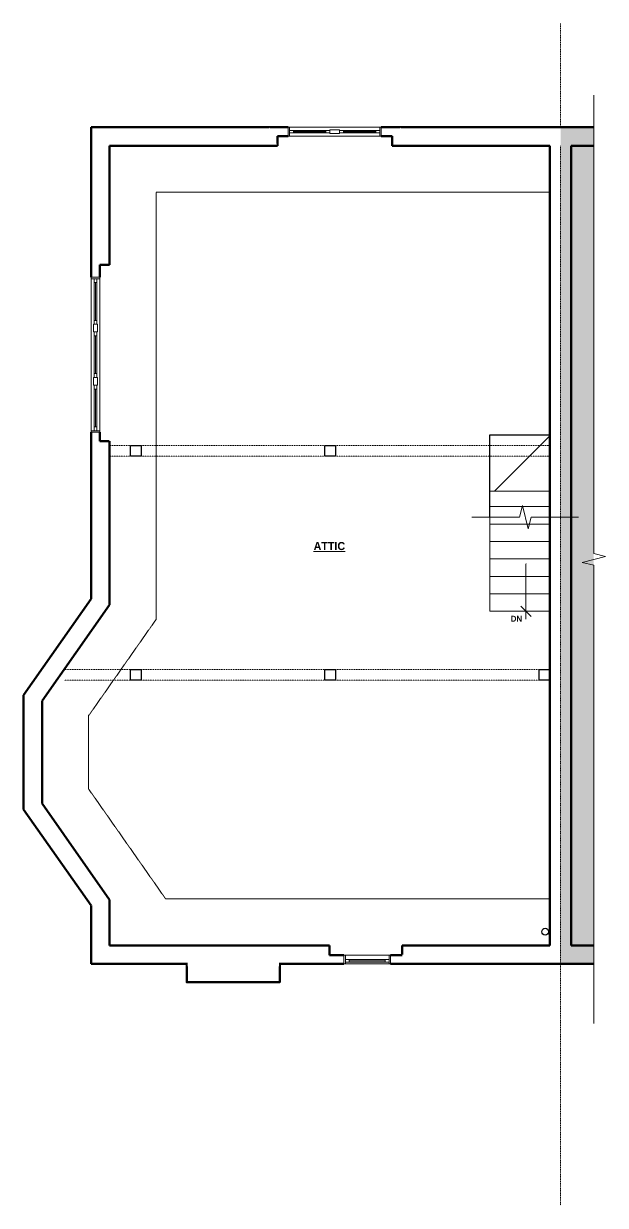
# Model space of a CAD drawing. Header units: inches. Extents: x -961 to 1381, y -1063 to 1035.
# Drawn here: x 1011 to 1311, y 426 to 1035 of the extents above; entities that cross this region are included whole.
import ezdxf

# ---------------------------------------------------------------- set-up
doc = ezdxf.new("R2010")
doc.units = ezdxf.units.IN
doc.header["$LTSCALE"] = 0.2
doc.header["$MEASUREMENT"] = 0
for name, pattern in [('STYLE_01', [0.41664, 0.20828, -0.20836]), ('STYLE_02', [0.694425, 0.48607, -0.208355]), ('STYLE_03', [1.25, 1.04164, -0.20836]), ('STYLE_06', [1.04164, 0.625, -0.20828, 0.06943, -0.13893])]:
    doc.linetypes.add(name, pattern=pattern)
for name, color, linetype, lineweight in [('_MD Elevations (2D)', 7, 'Continuous', 5), ('None', 7, 'Continuous', 5), ('Sills', 7, 'Continuous', 5)]:
    doc.layers.add(name, color=color, linetype=linetype, lineweight=lineweight)
doc.styles.add('Bradley Hand ITC TT-Bold', font='Bradley Hand ITC TT-Bold')

# ---------------------------------------------------------------- blocks, each defined once
blk = doc.blocks.new('Break Line-11')
at = {"layer": 'None', "color": 7, "linetype": 'Continuous', "lineweight": 20}
blk.add_lwpolyline([(0, 0), (24.5, 0), (26, 6), (29, -6), (30.5, 0), (55, 0)], dxfattribs=at)
blk = doc.blocks.new('Group-792')
at = {"layer": 'None', "color": 7, "linetype": 'Continuous', "lineweight": 5}
for points in [[(-24, 2.25), (-23.25, 2.25), (-23.25, -2.25), (-24, -2.25)], [(23.25, 2.25), (24, 2.25), (24, -2.25), (23.25, -2.25)]]:
    blk.add_lwpolyline(points, close=True, dxfattribs=at)
blk = doc.blocks.new('Group-793')
at = {"layer": 'None', "color": 7, "linetype": 'Continuous', "lineweight": 5}
for p, q in [((-24, 2.25), (-23.25, 2.25)), ((-23.25, 2.25), (-23.25, -2.25)), ((24, 2.25), (23.25, 2.25)), ((23.25, 2.25), (23.25, -2.25)), ((-24, -2.25), (-23.25, -2.25)), ((24, -2.25), (23.25, -2.25))]:
    blk.add_line(p, q, dxfattribs=at)
at = {"layer": 'None', "color": 7}
blk.add_blockref('Group-792', (0, 0), dxfattribs=at)
blk = doc.blocks.new('Group-794')
at = {"layer": 'None', "color": 7, "linetype": 'Continuous', "lineweight": 5}
for p, q in [((-23.25, 0.6875), (-23.25, -0.6875)), ((-2.5, 0.6875), (-2.5, -0.6875))]:
    blk.add_line(p, q, dxfattribs=at)
blk = doc.blocks.new('Group-795')
at = {"layer": 'None', "color": 7, "linetype": 'Continuous', "lineweight": 5}
for points in [[(-23.25, 0.6875), (-21.25, 0.6875), (-21.25, -0.6875), (-23.25, -0.6875)], [(-4.5, 0.6875), (-2.5, 0.6875), (-2.5, -0.6875), (-4.5, -0.6875)]]:
    blk.add_lwpolyline(points, close=True, dxfattribs=at)
blk = doc.blocks.new('Group-796')
at = {"layer": 'None', "color": 7, "linetype": 'Continuous', "lineweight": 5}
for p, q in [((-23.25, 0.6875), (-21.25, 0.6875)), ((-21.25, 0.6875), (-21.25, -0.6875)), ((-2.5, 0.6875), (-4.5, 0.6875)), ((-4.5, 0.6875), (-4.5, -0.6875)), ((-23.25, -0.6875), (-21.25, -0.6875)), ((-2.5, -0.6875), (-4.5, -0.6875))]:
    blk.add_line(p, q, dxfattribs=at)
blk.add_lwpolyline([(-21.25, 0.6875), (-4.5, 0.6875), (-4.5, -0.6875), (-21.25, -0.6875)], close=True, dxfattribs=at)
at = {"layer": 'None', "color": 7}
for name in ['Group-794', 'Group-795']:
    blk.add_blockref(name, (0, 0), dxfattribs=at)
blk = doc.blocks.new('Group-797')
at = {"layer": 'None', "color": 7, "linetype": 'Continuous', "lineweight": 5}
blk.add_lwpolyline([(-21.25, 0.025), (-4.5, 0.025), (-4.5, -0.025), (-21.25, -0.025)], close=True, dxfattribs=at)
blk = doc.blocks.new('Group-798')
at = {"layer": 'None', "color": 7, "linetype": 'Continuous', "lineweight": 5}
for p, q in [((-21.25, 0.025), (-4.5, 0.025)), ((-21.25, -0.025), (-4.5, -0.025))]:
    blk.add_line(p, q, dxfattribs=at)
at = {"layer": 'None', "color": 7}
blk.add_blockref('Group-797', (0, 0), dxfattribs=at)
blk = doc.blocks.new('Group-799')
at = {"layer": 'None', "color": 7, "linetype": 'Continuous', "lineweight": 5}
for p, q in [((2.5, 0.6875), (2.5, -0.6875)), ((23.25, 0.6875), (23.25, -0.6875))]:
    blk.add_line(p, q, dxfattribs=at)
blk = doc.blocks.new('Group-800')
at = {"layer": 'None', "color": 7, "linetype": 'Continuous', "lineweight": 5}
for points in [[(2.5, 0.6875), (4.5, 0.6875), (4.5, -0.6875), (2.5, -0.6875)], [(21.25, 0.6875), (23.25, 0.6875), (23.25, -0.6875), (21.25, -0.6875)]]:
    blk.add_lwpolyline(points, close=True, dxfattribs=at)
blk = doc.blocks.new('Group-801')
at = {"layer": 'None', "color": 7, "linetype": 'Continuous', "lineweight": 5}
for p, q in [((2.5, 0.6875), (4.5, 0.6875)), ((4.5, 0.6875), (4.5, -0.6875)), ((23.25, 0.6875), (21.25, 0.6875)), ((21.25, 0.6875), (21.25, -0.6875)), ((2.5, -0.6875), (4.5, -0.6875)), ((23.25, -0.6875), (21.25, -0.6875))]:
    blk.add_line(p, q, dxfattribs=at)
blk.add_lwpolyline([(4.5, 0.6875), (21.25, 0.6875), (21.25, -0.6875), (4.5, -0.6875)], close=True, dxfattribs=at)
at = {"layer": 'None', "color": 7}
for name in ['Group-799', 'Group-800']:
    blk.add_blockref(name, (0, 0), dxfattribs=at)
blk = doc.blocks.new('Group-802')
at = {"layer": 'None', "color": 7, "linetype": 'Continuous', "lineweight": 5}
blk.add_lwpolyline([(4.5, 0.025), (21.25, 0.025), (21.25, -0.025), (4.5, -0.025)], close=True, dxfattribs=at)
blk = doc.blocks.new('Group-803')
at = {"layer": 'None', "color": 7, "linetype": 'Continuous', "lineweight": 5}
for p, q in [((4.5, 0.025), (21.25, 0.025)), ((4.5, -0.025), (21.25, -0.025))]:
    blk.add_line(p, q, dxfattribs=at)
at = {"layer": 'None', "color": 7}
blk.add_blockref('Group-802', (0, 0), dxfattribs=at)
blk = doc.blocks.new('Group-804')
at = {"layer": 'Sills'}
for name in ['Group-796', 'Group-798', 'Group-801', 'Group-803']:
    blk.add_blockref(name, (0, 0), dxfattribs=at)
blk = doc.blocks.new('Window (2D)-37')
at = {"color": 7, "linetype": 'Continuous', "lineweight": 5}
blk.add_wipeout([(-24, 2.25), (24, 2.25), (24, -2.25), (-24, -2.25)], dxfattribs=at).dxf.layer = 'None'
at = {"layer": 'None', "color": 7, "linetype": 'Continuous', "lineweight": 5}
for p, q in [((-24, 2.25), (24, 2.25)), ((-24, -2.25), (24, -2.25))]:
    blk.add_line(p, q, dxfattribs=at)
blk.add_lwpolyline([(-2.5, 1), (2.5, 1), (2.5, -1), (-2.5, -1)], close=True, dxfattribs=at)
at = {"layer": 'None', "color": 7}
for name in ['Group-793', 'Group-804']:
    blk.add_blockref(name, (0, 0), dxfattribs=at)
blk = doc.blocks.new('Group-806')
at = {"color": 7, "linetype": 'Continuous', "lineweight": 5}
for points in [[(-40, 2.25), (-39.25, 2.25), (-39.25, -2.25), (-40, -2.25)], [(39.25, 2.25), (40, 2.25), (40, -2.25), (39.25, -2.25)]]:
    blk.add_wipeout(points, dxfattribs=at).dxf.layer = 'None'
at = {"layer": 'None', "color": 7, "linetype": 'Continuous', "lineweight": 5}
for points in [[(-40, 2.25), (-39.25, 2.25), (-39.25, -2.25), (-40, -2.25)], [(39.25, 2.25), (40, 2.25), (40, -2.25), (39.25, -2.25)]]:
    blk.add_lwpolyline(points, close=True, dxfattribs=at)
blk = doc.blocks.new('Group-807')
at = {"layer": 'None', "color": 7}
blk.add_blockref('Group-806', (0, 0), dxfattribs=at)
at = {"layer": 'None', "color": 7, "linetype": 'Continuous', "lineweight": 5}
for p, q in [((-40, 2.25), (-39.25, 2.25)), ((-39.25, 2.25), (-39.25, -2.25)), ((40, 2.25), (39.25, 2.25)), ((39.25, 2.25), (39.25, -2.25)), ((-40, -2.25), (-39.25, -2.25)), ((40, -2.25), (39.25, -2.25))]:
    blk.add_line(p, q, dxfattribs=at)
blk = doc.blocks.new('Group-808')
at = {"layer": 'None', "color": 7, "linetype": 'Continuous', "lineweight": 5}
for p, q in [((-39.25, 0.6875), (-39.25, -0.6875)), ((-15.75, 0.6875), (-15.75, -0.6875))]:
    blk.add_line(p, q, dxfattribs=at)
blk = doc.blocks.new('Group-809')
at = {"color": 7, "linetype": 'Continuous', "lineweight": 5}
for points in [[(-39.25, 0.6875), (-37.25, 0.6875), (-37.25, -0.6875), (-39.25, -0.6875)], [(-17.75, 0.6875), (-15.75, 0.6875), (-15.75, -0.6875), (-17.75, -0.6875)]]:
    blk.add_wipeout(points, dxfattribs=at).dxf.layer = 'None'
at = {"layer": 'None', "color": 7, "linetype": 'Continuous', "lineweight": 5}
for points in [[(-39.25, 0.6875), (-37.25, 0.6875), (-37.25, -0.6875), (-39.25, -0.6875)], [(-17.75, 0.6875), (-15.75, 0.6875), (-15.75, -0.6875), (-17.75, -0.6875)]]:
    blk.add_lwpolyline(points, close=True, dxfattribs=at)
blk = doc.blocks.new('Group-810')
at = {"layer": 'None', "color": 7}
blk.add_blockref('Group-808', (0, 0), dxfattribs=at)
at = {"color": 7, "linetype": 'Continuous', "lineweight": 5}
blk.add_wipeout([(-37.25, 0.6875), (-17.75, 0.6875), (-17.75, -0.6875), (-37.25, -0.6875)], dxfattribs=at).dxf.layer = 'None'
at = {"layer": 'None', "color": 7, "linetype": 'Continuous', "lineweight": 5}
blk.add_lwpolyline([(-37.25, 0.6875), (-17.75, 0.6875), (-17.75, -0.6875), (-37.25, -0.6875)], close=True, dxfattribs=at)
at = {"layer": 'None', "color": 7}
blk.add_blockref('Group-809', (0, 0), dxfattribs=at)
at = {"layer": 'None', "color": 7, "linetype": 'Continuous', "lineweight": 5}
for p, q in [((-39.25, 0.6875), (-37.25, 0.6875)), ((-37.25, 0.6875), (-37.25, -0.6875)), ((-15.75, 0.6875), (-17.75, 0.6875)), ((-17.75, 0.6875), (-17.75, -0.6875)), ((-39.25, -0.6875), (-37.25, -0.6875)), ((-15.75, -0.6875), (-17.75, -0.6875))]:
    blk.add_line(p, q, dxfattribs=at)
blk = doc.blocks.new('Group-811')
at = {"color": 7, "linetype": 'Continuous', "lineweight": 5}
blk.add_wipeout([(-37.25, 0.025), (-17.75, 0.025), (-17.75, -0.025), (-37.25, -0.025)], dxfattribs=at).dxf.layer = 'None'
at = {"layer": 'None', "color": 7, "linetype": 'Continuous', "lineweight": 5}
blk.add_lwpolyline([(-37.25, 0.025), (-17.75, 0.025), (-17.75, -0.025), (-37.25, -0.025)], close=True, dxfattribs=at)
blk = doc.blocks.new('Group-812')
at = {"layer": 'None', "color": 7}
blk.add_blockref('Group-811', (0, 0), dxfattribs=at)
at = {"layer": 'None', "color": 7, "linetype": 'Continuous', "lineweight": 5}
for p, q in [((-37.25, 0.025), (-17.75, 0.025)), ((-37.25, -0.025), (-17.75, -0.025))]:
    blk.add_line(p, q, dxfattribs=at)
blk = doc.blocks.new('Group-813')
at = {"layer": 'None', "color": 7, "linetype": 'Continuous', "lineweight": 5}
for p, q in [((-11.75, 0.6875), (-11.75, -0.6875)), ((11.75, 0.6875), (11.75, -0.6875))]:
    blk.add_line(p, q, dxfattribs=at)
blk = doc.blocks.new('Group-814')
at = {"color": 7, "linetype": 'Continuous', "lineweight": 5}
for points in [[(-11.75, 0.6875), (-9.75, 0.6875), (-9.75, -0.6875), (-11.75, -0.6875)], [(9.75, 0.6875), (11.75, 0.6875), (11.75, -0.6875), (9.75, -0.6875)]]:
    blk.add_wipeout(points, dxfattribs=at).dxf.layer = 'None'
at = {"layer": 'None', "color": 7, "linetype": 'Continuous', "lineweight": 5}
for points in [[(-11.75, 0.6875), (-9.75, 0.6875), (-9.75, -0.6875), (-11.75, -0.6875)], [(9.75, 0.6875), (11.75, 0.6875), (11.75, -0.6875), (9.75, -0.6875)]]:
    blk.add_lwpolyline(points, close=True, dxfattribs=at)
blk = doc.blocks.new('Group-815')
at = {"layer": 'None', "color": 7}
blk.add_blockref('Group-813', (0, 0), dxfattribs=at)
at = {"color": 7, "linetype": 'Continuous', "lineweight": 5}
blk.add_wipeout([(-9.75, 0.6875), (9.75, 0.6875), (9.75, -0.6875), (-9.75, -0.6875)], dxfattribs=at).dxf.layer = 'None'
at = {"layer": 'None', "color": 7, "linetype": 'Continuous', "lineweight": 5}
blk.add_lwpolyline([(-9.75, 0.6875), (9.75, 0.6875), (9.75, -0.6875), (-9.75, -0.6875)], close=True, dxfattribs=at)
at = {"layer": 'None', "color": 7}
blk.add_blockref('Group-814', (0, 0), dxfattribs=at)
at = {"layer": 'None', "color": 7, "linetype": 'Continuous', "lineweight": 5}
for p, q in [((-11.75, 0.6875), (-9.75, 0.6875)), ((-9.75, 0.6875), (-9.75, -0.6875)), ((11.75, 0.6875), (9.75, 0.6875)), ((9.75, 0.6875), (9.75, -0.6875)), ((-11.75, -0.6875), (-9.75, -0.6875)), ((11.75, -0.6875), (9.75, -0.6875))]:
    blk.add_line(p, q, dxfattribs=at)
blk = doc.blocks.new('Group-816')
at = {"color": 7, "linetype": 'Continuous', "lineweight": 5}
blk.add_wipeout([(-9.75, 0.025), (9.75, 0.025), (9.75, -0.025), (-9.75, -0.025)], dxfattribs=at).dxf.layer = 'None'
at = {"layer": 'None', "color": 7, "linetype": 'Continuous', "lineweight": 5}
blk.add_lwpolyline([(-9.75, 0.025), (9.75, 0.025), (9.75, -0.025), (-9.75, -0.025)], close=True, dxfattribs=at)
blk = doc.blocks.new('Group-817')
at = {"layer": 'None', "color": 7}
blk.add_blockref('Group-816', (0, 0), dxfattribs=at)
at = {"layer": 'None', "color": 7, "linetype": 'Continuous', "lineweight": 5}
for p, q in [((-9.75, 0.025), (9.75, 0.025)), ((-9.75, -0.025), (9.75, -0.025))]:
    blk.add_line(p, q, dxfattribs=at)
blk = doc.blocks.new('Group-818')
at = {"layer": 'None', "color": 7, "linetype": 'Continuous', "lineweight": 5}
for p, q in [((15.75, 0.6875), (15.75, -0.6875)), ((39.25, 0.6875), (39.25, -0.6875))]:
    blk.add_line(p, q, dxfattribs=at)
blk = doc.blocks.new('Group-819')
at = {"color": 7, "linetype": 'Continuous', "lineweight": 5}
for points in [[(15.75, 0.6875), (17.75, 0.6875), (17.75, -0.6875), (15.75, -0.6875)], [(37.25, 0.6875), (39.25, 0.6875), (39.25, -0.6875), (37.25, -0.6875)]]:
    blk.add_wipeout(points, dxfattribs=at).dxf.layer = 'None'
at = {"layer": 'None', "color": 7, "linetype": 'Continuous', "lineweight": 5}
for points in [[(15.75, 0.6875), (17.75, 0.6875), (17.75, -0.6875), (15.75, -0.6875)], [(37.25, 0.6875), (39.25, 0.6875), (39.25, -0.6875), (37.25, -0.6875)]]:
    blk.add_lwpolyline(points, close=True, dxfattribs=at)
blk = doc.blocks.new('Group-820')
at = {"layer": 'None', "color": 7}
blk.add_blockref('Group-818', (0, 0), dxfattribs=at)
at = {"color": 7, "linetype": 'Continuous', "lineweight": 5}
blk.add_wipeout([(17.75, 0.6875), (37.25, 0.6875), (37.25, -0.6875), (17.75, -0.6875)], dxfattribs=at).dxf.layer = 'None'
at = {"layer": 'None', "color": 7, "linetype": 'Continuous', "lineweight": 5}
blk.add_lwpolyline([(17.75, 0.6875), (37.25, 0.6875), (37.25, -0.6875), (17.75, -0.6875)], close=True, dxfattribs=at)
at = {"layer": 'None', "color": 7}
blk.add_blockref('Group-819', (0, 0), dxfattribs=at)
at = {"layer": 'None', "color": 7, "linetype": 'Continuous', "lineweight": 5}
for p, q in [((15.75, 0.6875), (17.75, 0.6875)), ((17.75, 0.6875), (17.75, -0.6875)), ((39.25, 0.6875), (37.25, 0.6875)), ((37.25, 0.6875), (37.25, -0.6875)), ((15.75, -0.6875), (17.75, -0.6875)), ((39.25, -0.6875), (37.25, -0.6875))]:
    blk.add_line(p, q, dxfattribs=at)
blk = doc.blocks.new('Group-821')
at = {"color": 7, "linetype": 'Continuous', "lineweight": 5}
blk.add_wipeout([(17.75, 0.025), (37.25, 0.025), (37.25, -0.025), (17.75, -0.025)], dxfattribs=at).dxf.layer = 'None'
at = {"layer": 'None', "color": 7, "linetype": 'Continuous', "lineweight": 5}
blk.add_lwpolyline([(17.75, 0.025), (37.25, 0.025), (37.25, -0.025), (17.75, -0.025)], close=True, dxfattribs=at)
blk = doc.blocks.new('Group-822')
at = {"layer": 'None', "color": 7}
blk.add_blockref('Group-821', (0, 0), dxfattribs=at)
at = {"layer": 'None', "color": 7, "linetype": 'Continuous', "lineweight": 5}
for p, q in [((17.75, 0.025), (37.25, 0.025)), ((17.75, -0.025), (37.25, -0.025))]:
    blk.add_line(p, q, dxfattribs=at)
blk = doc.blocks.new('Group-823')
at = {"layer": 'Sills'}
for name in ['Group-810', 'Group-815', 'Group-820']:
    blk.add_blockref(name, (0, 0), dxfattribs=at)
for name in ['Group-812', 'Group-817', 'Group-822']:
    blk.add_blockref(name, (0, 0), dxfattribs=at)
blk = doc.blocks.new('Window (2D)-38')
at = {"color": 7, "linetype": 'Continuous', "lineweight": 5}
blk.add_wipeout([(-40, 2.25), (40, 2.25), (40, -2.25), (-40, -2.25)], dxfattribs=at).dxf.layer = 'None'
at = {"layer": 'None', "color": 7}
blk.add_blockref('Group-807', (0, 0), dxfattribs=at)
at = {"layer": 'None', "color": 7, "linetype": 'Continuous', "lineweight": 5}
for p, q in [((-40, 2.25), (40, 2.25)), ((-40, -2.25), (40, -2.25))]:
    blk.add_line(p, q, dxfattribs=at)
at = {"layer": 'None', "color": 7}
blk.add_blockref('Group-823', (0, 0), dxfattribs=at)
at = {"color": 7, "linetype": 'Continuous', "lineweight": 5}
for points in [[(-15.75, 1), (-11.75, 1), (-11.75, -1), (-15.75, -1)], [(11.75, 1), (15.75, 1), (15.75, -1), (11.75, -1)]]:
    blk.add_wipeout(points, dxfattribs=at).dxf.layer = 'None'
at = {"layer": 'None', "color": 7, "linetype": 'Continuous', "lineweight": 5}
for points in [[(-15.75, 1), (-11.75, 1), (-11.75, -1), (-15.75, -1)], [(11.75, 1), (15.75, 1), (15.75, -1), (11.75, -1)]]:
    blk.add_lwpolyline(points, close=True, dxfattribs=at)
blk = doc.blocks.new('Group-825')
at = {"layer": 'None', "color": 7, "linetype": 'Continuous', "lineweight": 5}
for points in [[(-12, 2.25), (-11.25, 2.25), (-11.25, -2.25), (-12, -2.25)], [(11.25, 2.25), (12, 2.25), (12, -2.25), (11.25, -2.25)]]:
    blk.add_lwpolyline(points, close=True, dxfattribs=at)
blk = doc.blocks.new('Group-826')
at = {"layer": 'None', "color": 7, "linetype": 'Continuous', "lineweight": 5}
for p, q in [((-12, 2.25), (-11.25, 2.25)), ((-11.25, 2.25), (-11.25, -2.25)), ((12, 2.25), (11.25, 2.25)), ((11.25, 2.25), (11.25, -2.25)), ((-12, -2.25), (-11.25, -2.25)), ((12, -2.25), (11.25, -2.25))]:
    blk.add_line(p, q, dxfattribs=at)
at = {"layer": 'None', "color": 7}
blk.add_blockref('Group-825', (0, 0), dxfattribs=at)
blk = doc.blocks.new('Group-827')
at = {"layer": 'None', "color": 7, "linetype": 'Continuous', "lineweight": 5}
for p, q in [((-11.25, 1.375), (-11.25, 0)), ((11.25, 1.375), (11.25, 0))]:
    blk.add_line(p, q, dxfattribs=at)
blk = doc.blocks.new('Group-828')
at = {"layer": 'None', "color": 7, "linetype": 'Continuous', "lineweight": 5}
for points in [[(-11.25, 1.375), (-9.25, 1.375), (-9.25, 0), (-11.25, 0)], [(9.25, 1.375), (11.25, 1.375), (11.25, 0), (9.25, 0)]]:
    blk.add_lwpolyline(points, close=True, dxfattribs=at)
blk = doc.blocks.new('Group-829')
at = {"layer": 'None', "color": 7, "linetype": 'Continuous', "lineweight": 5}
for p, q in [((-11.25, 1.375), (-9.25, 1.375)), ((-11.25, 0), (-9.25, 0)), ((-9.25, 1.375), (-9.25, 0)), ((11.25, 1.375), (9.25, 1.375)), ((9.25, 1.375), (9.25, 0)), ((11.25, 0), (9.25, 0))]:
    blk.add_line(p, q, dxfattribs=at)
blk.add_lwpolyline([(-9.25, 1.375), (9.25, 1.375), (9.25, 0), (-9.25, 0)], close=True, dxfattribs=at)
at = {"layer": 'None', "color": 7}
for name in ['Group-827', 'Group-828']:
    blk.add_blockref(name, (0, 0), dxfattribs=at)
blk = doc.blocks.new('Group-830')
at = {"layer": 'None', "color": 7, "linetype": 'Continuous', "lineweight": 5}
blk.add_lwpolyline([(-9.25, 0.7125), (9.25, 0.7125), (9.25, 0.6625), (-9.25, 0.6625)], close=True, dxfattribs=at)
blk = doc.blocks.new('Group-831')
at = {"layer": 'None', "color": 7, "linetype": 'Continuous', "lineweight": 5}
for p, q in [((-9.25, 0.7125), (9.25, 0.7125)), ((-9.25, 0.6625), (9.25, 0.6625))]:
    blk.add_line(p, q, dxfattribs=at)
at = {"layer": 'None', "color": 7}
blk.add_blockref('Group-830', (0, 0), dxfattribs=at)
blk = doc.blocks.new('Window (2D)-39')
at = {"color": 7, "linetype": 'Continuous', "lineweight": 5}
blk.add_wipeout([(-12, 2.25), (12, 2.25), (12, -2.25), (-12, -2.25)], dxfattribs=at).dxf.layer = 'None'
at = {"layer": 'None', "color": 7, "linetype": 'Continuous', "lineweight": 5}
for p, q in [((-12, 2.25), (12, 2.25)), ((-12, -2.25), (12, -2.25))]:
    blk.add_line(p, q, dxfattribs=at)
at = {"layer": 'None', "color": 7}
blk.add_blockref('Group-826', (0, 0), dxfattribs=at)
at = {"layer": 'Sills'}
for name in ['Group-829', 'Group-831']:
    blk.add_blockref(name, (0, 0), dxfattribs=at)
blk = doc.blocks.new('Break Line-12')
at = {"layer": 'None', "color": 7, "linetype": 'Continuous', "lineweight": 20}
blk.add_lwpolyline([(0, 0), (236.5, 0), (238, 6), (241, -6), (242.5, 0), (479, 0)], dxfattribs=at)
blk = doc.blocks.new('Group-833')
at = {"layer": 'None', "linetype": 'Continuous', "lineweight": 0}
blk.add_hatch(color=7, dxfattribs=at).paths.add_polyline_path([(1270.28, 756.44), (1270.33, 756.64), (1270.38, 756.44)])
at = {"layer": 'None', "color": 7, "linetype": 'STYLE_03', "lineweight": 5}
for p, q in [((1079.65, 727.95), (1079.65, 948.42)), ((1044.9, 678.32), (1044.9, 640.45))]:
    blk.add_line(p, q, dxfattribs=at)
at = {"layer": 'None', "color": 7, "linetype": 'Continuous', "lineweight": 15}
blk.add_line((1251.65, 780.67), (1251.65, 732.17), dxfattribs=at)
at = {"layer": 'None', "color": 7, "linetype": 'Continuous', "lineweight": 5}
for p, q in [((1270.33, 756.64), (1270.33, 728.04)), ((1272.96, 729.54), (1267.71, 734.79))]:
    blk.add_line(p, q, dxfattribs=at)
at = {"layer": 'None', "color": 7, "linetype": 'Continuous', "lineweight": 50}
for p, q in [((1169, 554.75), (1169, 559.75)), ((1206.5, 555), (1206.5, 559.75)), ((1176.5, 554.75), (1169, 554.75)), ((1176.5, 550.25), (1169, 550.25)), ((1206.5, 554.75), (1200.5, 554.75)), ((1206.5, 550.25), (1200.5, 550.25)), ((1305.25, 550.25), (1206.5, 550.25))]:
    blk.add_line(p, q, dxfattribs=at)
at = {"layer": 'None', "color": 7, "linetype": 'Continuous', "lineweight": 30}
for points in [[(1066.5, 817.67), (1072, 817.67), (1072, 812.17), (1066.5, 812.17)], [(1166.72, 817.67), (1172.22, 817.67), (1172.22, 812.17), (1166.72, 812.17)], [(1066.5, 702.17), (1072, 702.17), (1072, 696.67), (1066.5, 696.67)], [(1166.72, 702.17), (1172.22, 702.17), (1172.22, 696.67), (1166.72, 696.67)]]:
    blk.add_lwpolyline(points, close=True, dxfattribs=at)
at = {"layer": 'None', "color": 7, "linetype": 'Continuous', "lineweight": 5}
blk.add_lwpolyline([(1270.28, 756.44), (1270.33, 756.64), (1270.38, 756.44)], close=True, dxfattribs=at)
at = {"layer": 'None', "color": 7, "attachment_point": 2, "style": 'Bradley Hand ITC TT-Bold'}
for s, insert, char_height, width, line_spacing_factor in [('{\\LATTIC\\P}', (1169, 767.89), 4.129, 63, 1.337445), ('DN', (1265.43, 729.85), 3.003, 10, 1.334659)]:
    blk.add_mtext(s, dxfattribs=dict(at, insert=insert, char_height=char_height, width=width, line_spacing_factor=line_spacing_factor))
at = {"color": 7, "linetype": 'Continuous', "lineweight": 5}
for points in [[(1055.65, 910.92), (1046.15, 910.92), (1046.15, 981.92), (1055.65, 972.42)], [(1147.75, 981.92), (1147.75, 977.42), (1142.2, 977.42), (1137.7, 981.92)], [(1205.8, 981.92), (1201.3, 977.42), (1195.75, 977.42), (1195.75, 981.92)], [(1293.7, 559.75), (1282.7, 559.75), (1282.7, 972.42), (1293.7, 972.42)], [(1050.65, 819.92), (1046.15, 819.92), (1046.15, 824.54), (1050.65, 824.54)], [(1020.9, 632.89), (1011.4, 629.89), (1011.4, 688.88), (1020.9, 685.89)], [(1055.65, 559.75), (1046.15, 550.25), (1046.15, 580.26), (1055.65, 583.26)]]:
    blk.add_wipeout(points, dxfattribs=at).dxf.layer = 'None'
at = {"color": 7, "linetype": 'STYLE_01', "lineweight": 5}
blk.add_wipeout([(1146.4, 571.22), (1092.4, 571.08), (1089.03, 562.9), (1090.46, 544.34), (1147.51, 544.41), (1148.28, 569.68), (1146.4, 570.48)], dxfattribs=at).dxf.layer = 'None'
at = {"layer": 'None', "color": 7, "linetype": 'STYLE_06', "lineweight": 5}
blk.add_line((1288.15, 1035.42), (1288.15, 425.6), dxfattribs=at)
at = {"layer": 'None', "color": 7, "linetype": 'Continuous', "lineweight": 50}
for p, q in [((1046.15, 910.92), (1046.15, 981.92)), ((1147.75, 981.92), (1137.7, 981.92)), ((1205.8, 981.92), (1195.75, 981.92)), ((1147.75, 977.42), (1142.2, 977.42)), ((1201.3, 977.42), (1195.75, 977.42)), ((1055.65, 910.92), (1055.65, 972.42)), ((1282.7, 559.75), (1282.7, 972.42)), ((1293.7, 559.75), (1293.7, 972.42)), ((1046.15, 819.92), (1046.15, 824.54)), ((1050.65, 819.92), (1050.65, 824.54)), ((1011.4, 629.89), (1011.4, 688.88)), ((1020.9, 632.89), (1020.9, 685.89)), ((1046.15, 550.25), (1046.15, 580.26)), ((1055.65, 559.75), (1055.65, 583.26)), ((1169, 559.75), (1055.65, 559.75)), ((1282.7, 559.75), (1206.5, 559.75)), ((1305.25, 559.75), (1293.7, 559.75)), ((1169, 550.25), (1046.15, 550.25))]:
    blk.add_line(p, q, dxfattribs=at)
at = {"layer": 'None', "color": 7, "linetype": 'STYLE_03', "lineweight": 5}
for p, q in [((1282.7, 948.42), (1079.65, 948.42)), ((1084.6, 583.75), (1282.7, 583.75))]:
    blk.add_line(p, q, dxfattribs=at)
at = {"layer": 'None', "color": 7, "linetype": 'STYLE_02', "lineweight": 5}
for p, q in [((1055.65, 817.67), (1282.7, 817.67)), ((1055.65, 812.17), (1282.7, 812.17))]:
    blk.add_line(p, q, dxfattribs=at)
at = {"layer": 'None', "color": 7, "linetype": 'Continuous', "lineweight": 5}
for p, q in [((1254.15, 794.17), (1282.7, 822.71)), ((1251.65, 794.17), (1282.7, 794.17)), ((1251.65, 786.17), (1282.7, 786.17)), ((1251.65, 777.17), (1282.7, 777.17)), ((1251.65, 768.17), (1282.7, 768.17)), ((1251.65, 759.17), (1282.7, 759.17)), ((1251.65, 750.17), (1282.7, 750.17)), ((1251.65, 741.17), (1282.7, 741.17)), ((1251.65, 732.17), (1282.7, 732.17))]:
    blk.add_line(p, q, dxfattribs=at)
at = {"layer": 'None', "color": 7, "linetype": 'Continuous', "lineweight": 30, "flags": 128}
blk.add_lwpolyline([(1251.65, 780.67), (1251.65, 823.17), (1282.7, 823.17)], dxfattribs=at)
at = {"layer": 'None', "color": 7, "linetype": 'Continuous', "lineweight": 30}
blk.add_lwpolyline([(1277.2, 702.17), (1282.7, 702.17), (1282.7, 696.67), (1277.2, 696.67)], close=True, dxfattribs=at)
at = {"layer": 'None', "color": 7, "linetype": 'Continuous', "lineweight": 50, "flags": 128}
blk.add_lwpolyline([(1095.45, 550.25), (1095.45, 540.74), (1143.45, 540.74), (1143.45, 550.25)], dxfattribs=at)
at = {"layer": 'None', "color": 7, "linetype": 'Continuous', "lineweight": 30}
blk.add_circle((1280.24, 566.82), 1.75, dxfattribs=at)
at = {"layer": 'None', "color": 7, "rotation": 180}
blk.add_blockref('Break Line-11', (1297.5, 780.67), dxfattribs=at)
at = {"layer": 'None', "color": 7, "xscale": -1, "rotation": 180}
blk.add_blockref('Window (2D)-39', (1188.5, 552.5), dxfattribs=at)
at = {"layer": 'None', "color": 7}
blk.add_blockref('Window (2D)-37', (1171.75, 979.67), dxfattribs=at)
at = {"color": 7, "linetype": 'Continuous', "lineweight": 5}
for points in [[(1137.7, 981.92), (1142.2, 977.42), (1142.2, 972.42)], [(1305.25, 981.92), (1305.25, 972.42), (1205.8, 972.42), (1205.8, 981.92)], [(1050.65, 904.54), (1046.15, 904.54), (1046.15, 910.92), (1050.65, 910.92)], [(1046.15, 738.51), (1055.65, 735.51), (1020.9, 685.89), (1011.4, 688.88)], [(1011.4, 629.89), (1020.9, 632.89), (1055.65, 583.26), (1046.15, 580.26)], [(1096, 551.62), (1143, 551.62), (1143, 548.87), (1096, 548.87)]]:
    blk.add_wipeout(points, dxfattribs=at).dxf.layer = 'None'
at = {"layer": 'None', "color": 7, "linetype": 'Continuous', "lineweight": 50}
for p, q in [((1305.25, 981.92), (1205.8, 981.92)), ((1142.2, 977.42), (1142.2, 972.42)), ((1282.7, 972.42), (1205.8, 972.42)), ((1305.25, 972.42), (1293.7, 972.42)), ((1046.15, 904.54), (1046.15, 910.92)), ((1050.65, 904.54), (1050.65, 910.92)), ((1050.65, 910.92), (1055.65, 910.92)), ((1046.15, 738.51), (1011.4, 688.88)), ((1055.65, 735.51), (1020.9, 685.89)), ((1011.4, 629.89), (1046.15, 580.26)), ((1020.9, 632.89), (1055.65, 583.26))]:
    blk.add_line(p, q, dxfattribs=at)
at = {"layer": 'None', "color": 7, "linetype": 'STYLE_03', "lineweight": 5}
for p, q in [((1044.9, 678.32), (1079.65, 727.95)), ((1084.6, 583.75), (1044.9, 640.45))]:
    blk.add_line(p, q, dxfattribs=at)
at = {"layer": 'None', "color": 7, "linetype": 'STYLE_02', "lineweight": 5}
for p, q in [((1282.7, 702.17), (1032.3, 702.17)), ((1282.7, 696.67), (1032.3, 696.67))]:
    blk.add_line(p, q, dxfattribs=at)
at = {"layer": 'None', "color": 7, "linetype": 'Continuous'}
blk.add_solid([(1288.15, 550.25), (1288.15, 981.92), (1305.25, 550.25), (1305.25, 981.92)], dxfattribs=at)
at = {"layer": 'None', "color": 7, "rotation": -90}
blk.add_blockref('Break Line-12', (1305.25, 998.42), dxfattribs=at)
at = {"layer": 'None', "color": 7, "xscale": -1, "rotation": -90}
blk.add_blockref('Window (2D)-38', (1048.4, 864.54), dxfattribs=at)
at = {"color": 7, "linetype": 'Continuous', "lineweight": 5}
for points in [[(1137.7, 981.92), (1142.2, 972.42), (1055.65, 972.42), (1046.15, 981.92)], [(1205.8, 972.42), (1205.8, 981.92), (1201.3, 977.42), (1201.3, 972.42)], [(1055.65, 735.51), (1046.15, 738.51), (1046.15, 819.92), (1055.65, 819.92)]]:
    blk.add_wipeout(points, dxfattribs=at).dxf.layer = 'None'
at = {"layer": 'None', "color": 7, "linetype": 'Continuous', "lineweight": 50}
for p, q in [((1137.7, 981.92), (1046.15, 981.92)), ((1201.3, 977.42), (1201.3, 972.42)), ((1142.2, 972.42), (1055.65, 972.42)), ((1201.3, 972.42), (1207.75, 972.42)), ((1046.15, 738.51), (1046.15, 819.92)), ((1050.65, 819.92), (1055.5, 819.92)), ((1055.65, 735.51), (1055.65, 819.92))]:
    blk.add_line(p, q, dxfattribs=at)
blk = doc.blocks.new('MD Elevations (2D)')
at = {"layer": 'None', "color": 7}
blk.add_blockref('Group-833', (0, 0), dxfattribs=at)

msp = doc.modelspace()

# ---------------------------------------------------------------- block references
at = {"layer": '_MD Elevations (2D)'}
msp.add_blockref('MD Elevations (2D)', (0, 0), dxfattribs=at)

doc.saveas('drawing.dxf')
